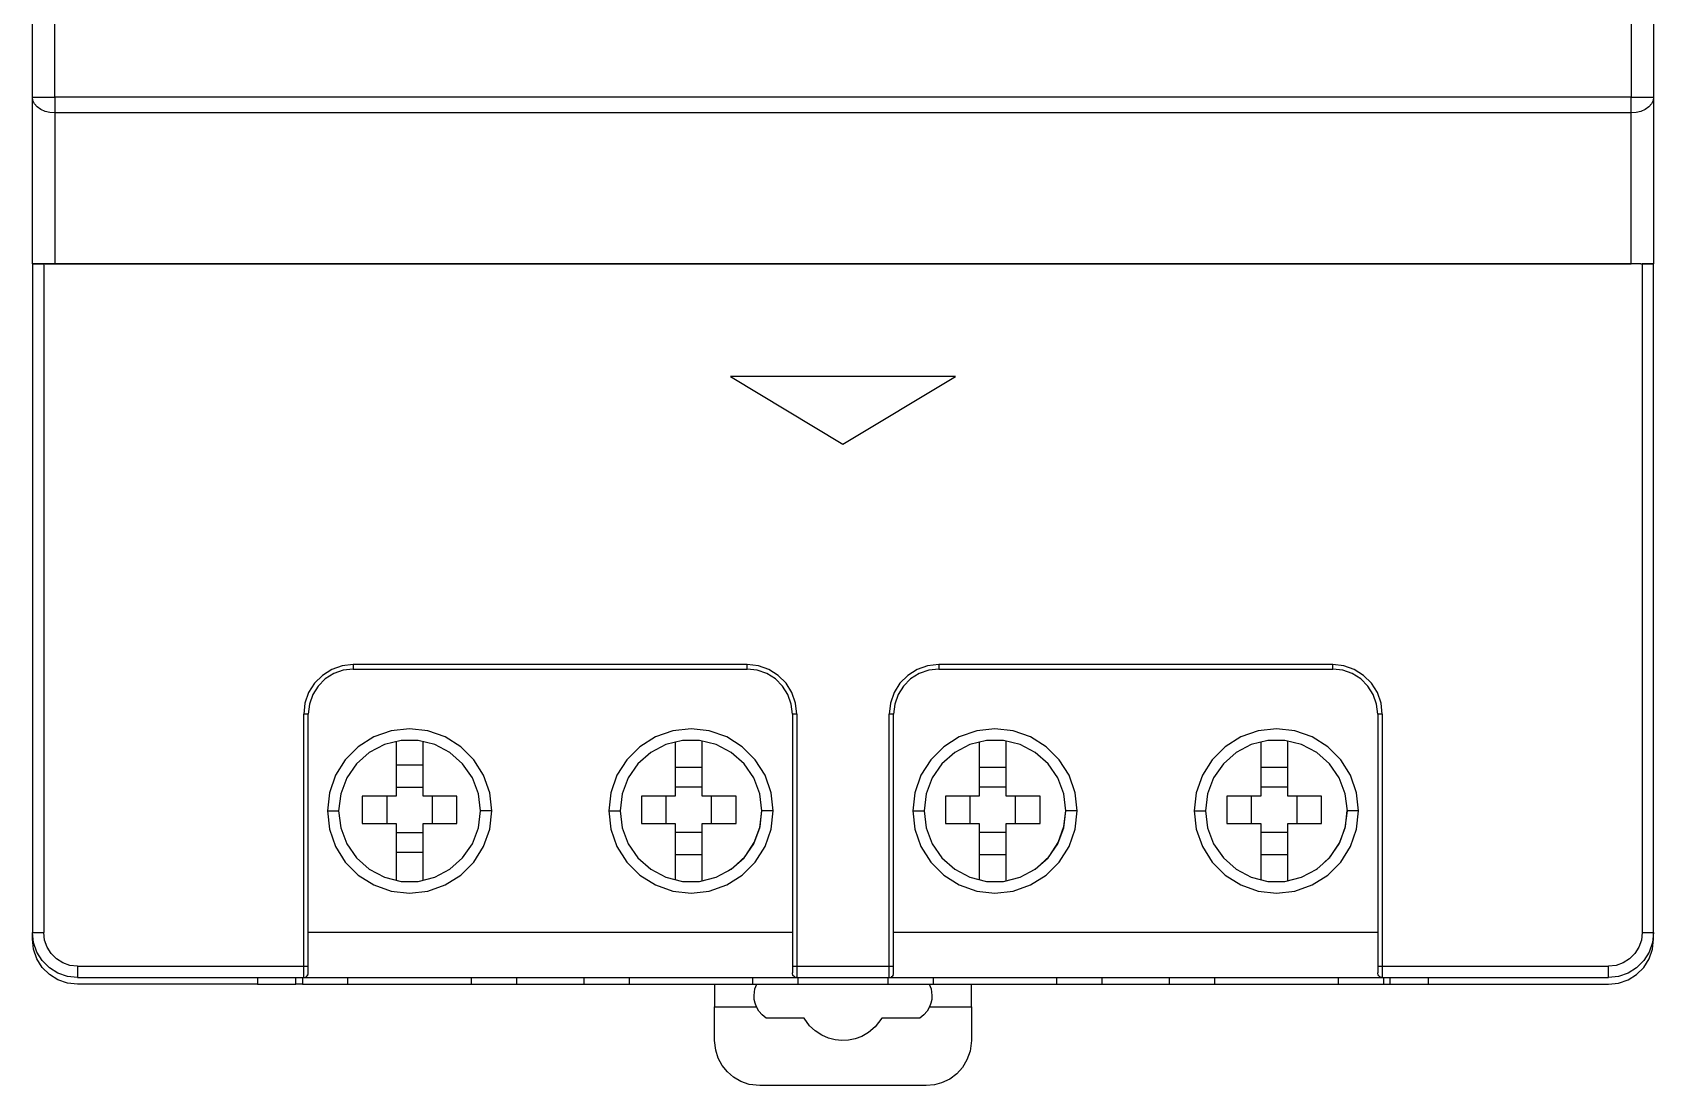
# Model space of a CAD drawing. Header units: millimetres. Extents: x 0 to 72, y 0 to 122.
# Drawn here: x 0 to 72, y 0 to 46.8 of the extents above; entities that cross this region are included whole.
import ezdxf

# ---------------------------------------------------------------- set-up
doc = ezdxf.new("R2010")
doc.units = ezdxf.units.MM

# ---------------------------------------------------------------- blocks, each defined once
blk = doc.blocks.new('CHINT_8a975586c0ab5a56ad421689b59d433e_FACE_0')
at = {"color": 141, "linetype": 'Continuous', "true_color": 0x40d9ff}
for p, q in [((0, 36.5), (0, 6.8)), ((0, 36.5), (0.013, 36.5)), ((71.437, 36.5), (0.563, 36.5)), ((71.987, 36.5), (72, 36.5)), ((72, 6.8), (72, 36.5)), ((31.75, 18.7), (14.25, 18.7)), ((14.25, 18.5), (31.75, 18.5)), ((57.75, 18.7), (40.25, 18.7)), ((40.25, 18.5), (57.75, 18.5)), ((16.15, 14.245), (17.35, 14.245)), ((28.55, 14.147), (29.75, 14.147)), ((42.05, 14.147), (43.25, 14.147)), ((54.55, 14.147), (55.75, 14.147)), ((17.35, 13.245), (16.15, 13.245)), ((29.75, 13.25), (28.55, 13.25)), ((43.25, 13.25), (42.05, 13.25)), ((55.75, 13.25), (54.55, 13.25)), ((15.75, 11.65), (15.75, 12.85)), ((17.75, 12.85), (17.75, 11.65)), ((28.15, 11.65), (28.15, 12.85)), ((30.15, 12.85), (30.15, 11.65)), ((41.65, 11.65), (41.65, 12.85)), ((43.65, 12.85), (43.65, 11.65)), ((54.15, 11.65), (54.15, 12.85)), ((56.15, 12.85), (56.15, 11.65)), ((13.1, 12.2), (13.6, 12.2)), ((20.4, 12.2), (19.9, 12.2)), ((25.6, 12.2), (26.1, 12.2)), ((32.9, 12.2), (32.4, 12.2)), ((39.1, 12.2), (39.6, 12.2)), ((46.4, 12.2), (45.9, 12.2)), ((51.6, 12.2), (52.1, 12.2)), ((58.9, 12.2), (58.4, 12.2)), ((16.15, 11.25), (17.35, 11.25)), ((28.55, 11.255), (29.75, 11.255)), ((42.05, 11.255), (43.25, 11.255)), ((54.55, 11.255), (55.75, 11.255)), ((17.35, 10.353), (16.15, 10.353)), ((29.75, 10.255), (28.55, 10.255)), ((31.6, 10.126), (31.6, 10.104)), ((31.749, 10.325), (31.755, 10.325)), ((31.814, 10.425), (31.824, 10.425)), ((43.25, 10.255), (42.05, 10.255)), ((45.1, 10.126), (45.1, 10.104)), ((45.249, 10.325), (45.255, 10.325)), ((45.314, 10.425), (45.324, 10.425)), ((55.75, 10.255), (54.55, 10.255)), ((57.6, 10.126), (57.6, 10.104)), ((57.749, 10.325), (57.755, 10.325)), ((57.814, 10.425), (57.824, 10.425)), ((31.068, 9.633), (30.908, 9.538)), ((44.568, 9.633), (44.408, 9.538)), ((57.068, 9.633), (56.908, 9.538)), ((33.75, 6.8), (12.25, 6.8)), ((59.75, 6.8), (38.25, 6.8)), ((10, 4.8), (10, 4.5)), ((62, 4.5), (62, 4.8))]:
    blk.add_line(p, q, dxfattribs=at)
for points in [[(0, 36.5), (0, 43.914), (0, 112.5)], [(71, 112.5), (71, 43.914), (1, 43.914), (1, 112.5)], [(72, 112.5), (72, 43.914), (72, 36.5)], [(0, 43.914), (0.025, 43.914), (0.099, 43.914), (0.218, 43.914), (0.377, 43.914), (0.566, 43.914), (0.777, 43.914), (1, 43.914)], [(1, 43.207), (0.777, 43.225), (0.566, 43.277), (0.377, 43.361), (0.218, 43.473), (0.099, 43.607), (0.025, 43.757), (0, 43.914)], [(1, 43.914), (1, 43.719), (1, 43.532), (1, 43.359), (1, 43.207)], [(1, 36.5), (71, 36.5), (71, 43.207), (1, 43.207), (1, 36.5)], [(71, 43.207), (71, 43.359), (71, 43.532), (71, 43.719), (71, 43.914)], [(71, 43.914), (71.223, 43.914), (71.434, 43.914), (71.623, 43.914), (71.782, 43.914), (71.901, 43.914), (71.975, 43.914), (72, 43.914)], [(72, 43.914), (71.975, 43.757), (71.901, 43.607), (71.782, 43.473), (71.623, 43.361), (71.434, 43.277), (71.223, 43.225), (71, 43.207)], [(0.563, 36.5), (0.425, 36.5), (0.292, 36.5), (0.182, 36.5), (0.095, 36.5), (0.035, 36.5), (0.013, 36.5)], [(0.013, 36.5), (0.5, 36.5), (0.5, 6.8)], [(0.563, 36.5), (0.683, 36.5), (0.826, 36.5), (1, 36.5)], [(71.437, 36.5), (71.317, 36.5), (71.174, 36.5), (71, 36.5)], [(71.437, 36.5), (71.575, 36.5), (71.708, 36.5), (71.818, 36.5), (71.905, 36.5), (71.965, 36.5), (71.987, 36.5)], [(71.987, 36.5), (71.5, 36.5), (71.5, 6.8)], [(41, 31.5), (31, 31.5), (36, 28.5), (41, 31.5)], [(14.25, 18.7), (13.76, 18.645), (13.295, 18.482), (12.878, 18.22), (12.53, 17.872), (12.268, 17.455), (12.105, 16.99), (12.05, 16.5)], [(14.25, 18.5), (13.805, 18.45), (13.382, 18.302), (13.003, 18.064), (12.686, 17.747), (12.448, 17.368), (12.3, 16.945), (12.25, 16.5)], [(14.25, 18.7), (14.25, 18.655), (14.25, 18.613), (14.25, 18.575), (14.25, 18.544), (14.25, 18.52), (14.25, 18.505), (14.25, 18.5)], [(31.75, 18.5), (31.75, 18.505), (31.75, 18.52), (31.75, 18.544), (31.75, 18.575), (31.75, 18.613), (31.75, 18.655), (31.75, 18.7)], [(33.95, 16.5), (33.895, 16.99), (33.732, 17.455), (33.47, 17.872), (33.122, 18.22), (32.705, 18.482), (32.24, 18.645), (31.75, 18.7)], [(33.75, 16.5), (33.7, 16.945), (33.552, 17.368), (33.314, 17.747), (32.997, 18.064), (32.618, 18.302), (32.195, 18.45), (31.75, 18.5)], [(40.25, 18.7), (39.76, 18.645), (39.295, 18.482), (38.878, 18.22), (38.53, 17.872), (38.268, 17.455), (38.105, 16.99), (38.05, 16.5)], [(40.25, 18.5), (39.805, 18.45), (39.382, 18.302), (39.003, 18.064), (38.686, 17.747), (38.448, 17.368), (38.3, 16.945), (38.25, 16.5)], [(40.25, 18.7), (40.25, 18.655), (40.25, 18.613), (40.25, 18.575), (40.25, 18.544), (40.25, 18.52), (40.25, 18.505), (40.25, 18.5)], [(57.75, 18.5), (57.75, 18.505), (57.75, 18.52), (57.75, 18.544), (57.75, 18.575), (57.75, 18.613), (57.75, 18.655), (57.75, 18.7)], [(59.95, 16.5), (59.895, 16.99), (59.732, 17.455), (59.47, 17.872), (59.122, 18.22), (58.705, 18.482), (58.24, 18.645), (57.75, 18.7)], [(59.75, 16.5), (59.7, 16.945), (59.552, 17.368), (59.314, 17.747), (58.997, 18.064), (58.618, 18.302), (58.195, 18.45), (57.75, 18.5)], [(2, 5.3), (12.05, 5.3), (12.05, 16.5)], [(12.25, 16.5), (12.245, 16.5), (12.23, 16.5), (12.206, 16.5), (12.175, 16.5), (12.137, 16.5), (12.095, 16.5), (12.05, 16.5)], [(12.25, 5.008), (12.25, 5.233), (12.25, 5.3), (12.25, 16.5)], [(20.4, 12.2), (20.308, 13.012), (20.039, 13.784), (19.604, 14.476), (19.026, 15.054), (18.334, 15.489), (17.562, 15.758), (16.75, 15.85), (15.938, 15.758), (15.166, 15.489), (14.474, 15.054), (13.896, 14.476), (13.461, 13.784), (13.192, 13.012), (13.1, 12.2)], [(32.9, 12.2), (32.808, 13.012), (32.539, 13.784), (32.104, 14.476), (31.526, 15.054), (30.834, 15.489), (30.062, 15.758), (29.25, 15.85), (28.438, 15.758), (27.666, 15.489), (26.974, 15.054), (26.396, 14.476), (25.961, 13.784), (25.692, 13.012), (25.6, 12.2)], [(33.75, 16.5), (33.75, 5.3), (33.75, 5.233), (33.75, 5.008)], [(33.95, 16.5), (33.905, 16.5), (33.863, 16.5), (33.825, 16.5), (33.794, 16.5), (33.77, 16.5), (33.755, 16.5), (33.75, 16.5)], [(33.95, 16.5), (33.95, 5.3), (38.05, 5.3), (38.05, 16.5)], [(38.25, 16.5), (38.245, 16.5), (38.23, 16.5), (38.206, 16.5), (38.175, 16.5), (38.137, 16.5), (38.095, 16.5), (38.05, 16.5)], [(38.25, 5.008), (38.25, 5.233), (38.25, 5.3), (38.25, 16.5)], [(46.4, 12.2), (46.308, 13.012), (46.039, 13.784), (45.604, 14.476), (45.026, 15.054), (44.334, 15.489), (43.562, 15.758), (42.75, 15.85), (41.938, 15.758), (41.166, 15.489), (40.474, 15.054), (39.896, 14.476), (39.461, 13.784), (39.192, 13.012), (39.1, 12.2)], [(58.9, 12.2), (58.808, 13.012), (58.539, 13.784), (58.104, 14.476), (57.526, 15.054), (56.834, 15.489), (56.062, 15.758), (55.25, 15.85), (54.438, 15.758), (53.666, 15.489), (52.974, 15.054), (52.396, 14.476), (51.961, 13.784), (51.692, 13.012), (51.6, 12.2)], [(59.75, 16.5), (59.75, 5.3), (59.75, 5.233), (59.75, 5.008)], [(59.95, 16.5), (59.905, 16.5), (59.863, 16.5), (59.825, 16.5), (59.794, 16.5), (59.77, 16.5), (59.755, 16.5), (59.75, 16.5)], [(59.95, 16.5), (59.95, 5.3), (70, 5.3)], [(19.9, 12.2), (19.808, 12.954), (19.539, 13.664), (19.108, 14.289), (18.539, 14.792), (17.867, 15.145), (17.13, 15.327), (16.37, 15.327), (15.633, 15.145), (14.961, 14.792), (14.392, 14.289), (13.961, 13.664), (13.692, 12.954), (13.6, 12.2)], [(16.15, 15.273), (16.15, 12.85), (14.65, 12.85), (14.65, 11.65), (16.15, 11.65), (16.15, 9.127)], [(17.35, 9.127), (17.35, 11.65), (18.85, 11.65), (18.85, 12.85), (17.35, 12.85), (17.35, 15.273)], [(32.4, 12.2), (32.308, 12.954), (32.039, 13.664), (31.608, 14.289), (31.039, 14.792), (30.367, 15.145), (29.63, 15.327), (28.87, 15.327), (28.133, 15.145), (27.461, 14.792), (26.892, 14.289), (26.461, 13.664), (26.192, 12.954), (26.1, 12.2)], [(28.55, 15.248), (28.55, 12.85), (27.05, 12.85), (27.05, 11.65), (28.55, 11.65), (28.55, 9.152)], [(29.75, 9.103), (29.75, 11.65), (31.25, 11.65), (31.25, 12.85), (29.75, 12.85), (29.75, 15.297)], [(45.9, 12.2), (45.808, 12.954), (45.539, 13.664), (45.108, 14.289), (44.539, 14.792), (43.867, 15.145), (43.13, 15.327), (42.37, 15.327), (41.633, 15.145), (40.961, 14.792), (40.392, 14.289), (39.961, 13.664), (39.692, 12.954), (39.6, 12.2)], [(42.05, 15.248), (42.05, 12.85), (40.55, 12.85), (40.55, 11.65), (42.05, 11.65), (42.05, 9.152)], [(43.25, 9.103), (43.25, 11.65), (44.75, 11.65), (44.75, 12.85), (43.25, 12.85), (43.25, 15.297)], [(58.4, 12.2), (58.308, 12.954), (58.039, 13.664), (57.608, 14.289), (57.039, 14.792), (56.367, 15.145), (55.63, 15.327), (54.87, 15.327), (54.133, 15.145), (53.461, 14.792), (52.892, 14.289), (52.461, 13.664), (52.192, 12.954), (52.1, 12.2)], [(54.55, 15.248), (54.55, 12.85), (53.05, 12.85), (53.05, 11.65), (54.55, 11.65), (54.55, 9.152)], [(55.75, 9.103), (55.75, 11.65), (57.25, 11.65), (57.25, 12.85), (55.75, 12.85), (55.75, 15.297)], [(13.1, 12.2), (13.192, 11.388), (13.461, 10.616), (13.896, 9.924), (14.474, 9.346), (15.166, 8.911), (15.938, 8.642), (16.75, 8.55), (17.562, 8.642), (18.334, 8.911), (19.026, 9.346), (19.604, 9.924), (20.039, 10.616), (20.308, 11.388), (20.4, 12.2)], [(13.6, 12.2), (13.692, 11.446), (13.961, 10.736), (14.392, 10.111), (14.961, 9.608), (15.633, 9.255), (16.37, 9.073), (17.13, 9.073), (17.867, 9.255), (18.539, 9.608), (19.108, 10.111), (19.539, 10.736), (19.808, 11.446), (19.9, 12.2)], [(25.6, 12.2), (25.692, 11.388), (25.961, 10.616), (26.396, 9.924), (26.974, 9.346), (27.666, 8.911), (28.438, 8.642), (29.25, 8.55), (30.062, 8.642), (30.834, 8.911), (31.526, 9.346), (32.104, 9.924), (32.539, 10.616), (32.808, 11.388), (32.9, 12.2)], [(26.1, 12.2), (26.192, 11.446), (26.461, 10.736), (26.892, 10.111), (27.461, 9.608), (28.133, 9.255), (28.87, 9.073), (29.63, 9.073), (30.367, 9.255), (31.039, 9.608), (31.608, 10.111), (32.039, 10.736), (32.308, 11.446), (32.4, 12.2)], [(31.291, 9.83), (31.651, 10.175), (32.06, 10.802), (32.314, 11.506), (32.397, 12.224)], [(39.1, 12.2), (39.192, 11.388), (39.461, 10.616), (39.896, 9.924), (40.474, 9.346), (41.166, 8.911), (41.938, 8.642), (42.75, 8.55), (43.562, 8.642), (44.334, 8.911), (45.026, 9.346), (45.604, 9.924), (46.039, 10.616), (46.308, 11.388), (46.4, 12.2)], [(39.6, 12.2), (39.692, 11.446), (39.961, 10.736), (40.392, 10.111), (40.961, 9.608), (41.633, 9.255), (42.37, 9.073), (43.13, 9.073), (43.867, 9.255), (44.539, 9.608), (45.108, 10.111), (45.539, 10.736), (45.808, 11.446), (45.9, 12.2)], [(44.791, 9.83), (45.151, 10.175), (45.56, 10.802), (45.814, 11.506), (45.897, 12.224)], [(51.6, 12.2), (51.692, 11.388), (51.961, 10.616), (52.396, 9.924), (52.974, 9.346), (53.666, 8.911), (54.438, 8.642), (55.25, 8.55), (56.062, 8.642), (56.834, 8.911), (57.526, 9.346), (58.104, 9.924), (58.539, 10.616), (58.808, 11.388), (58.9, 12.2)], [(52.1, 12.2), (52.192, 11.446), (52.461, 10.736), (52.892, 10.111), (53.461, 9.608), (54.133, 9.255), (54.87, 9.073), (55.63, 9.073), (56.367, 9.255), (57.039, 9.608), (57.608, 10.111), (58.039, 10.736), (58.308, 11.446), (58.4, 12.2)], [(57.291, 9.83), (57.651, 10.175), (58.06, 10.802), (58.314, 11.506), (58.397, 12.224)], [(10, 4.5), (2, 4.5), (1.555, 4.55), (1.132, 4.698), (0.753, 4.936), (0.436, 5.253), (0.198, 5.632), (0.05, 6.055), (0, 6.5), (0, 6.8)], [(2, 4.8), (1.555, 4.85), (1.132, 4.998), (0.753, 5.236), (0.436, 5.553), (0.198, 5.932), (0.05, 6.355), (0, 6.8)], [(0, 6.8), (0.013, 6.8), (0.05, 6.8), (0.109, 6.8), (0.188, 6.8), (0.283, 6.8), (0.389, 6.8), (0.5, 6.8)], [(2, 5.3), (1.666, 5.338), (1.349, 5.449), (1.065, 5.627), (0.827, 5.865), (0.649, 6.149), (0.538, 6.466), (0.5, 6.8)], [(62, 4.5), (70, 4.5), (70.445, 4.55), (70.868, 4.698), (71.247, 4.936), (71.564, 5.253), (71.802, 5.632), (71.95, 6.055), (72, 6.5), (72, 6.8)], [(72, 6.8), (71.95, 6.355), (71.802, 5.932), (71.564, 5.553), (71.247, 5.236), (70.868, 4.998), (70.445, 4.85), (70, 4.8)], [(71.5, 6.8), (71.462, 6.466), (71.351, 6.149), (71.173, 5.865), (70.935, 5.627), (70.651, 5.449), (70.334, 5.338), (70, 5.3)], [(71.5, 6.8), (71.611, 6.8), (71.717, 6.8), (71.812, 6.8), (71.891, 6.8), (71.95, 6.8), (71.987, 6.8), (72, 6.8)], [(2, 5.3), (2, 5.189), (2, 5.083), (2, 4.988), (2, 4.909), (2, 4.85), (2, 4.813), (2, 4.8)], [(12.05, 4.8), (12.05, 4.813), (12.05, 4.85), (12.05, 4.909), (12.05, 4.988), (12.05, 5.083), (12.05, 5.189), (12.05, 5.3)], [(12.05, 5.3), (12.095, 5.3), (12.137, 5.3), (12.175, 5.3), (12.206, 5.3), (12.23, 5.3), (12.245, 5.3), (12.25, 5.3)], [(12.25, 5.008), (12.25, 5.03), (12.25, 5.065), (12.25, 5.113), (12.25, 5.17), (12.25, 5.233)], [(33.75, 5.3), (33.755, 5.3), (33.77, 5.3), (33.794, 5.3), (33.825, 5.3), (33.863, 5.3), (33.905, 5.3), (33.95, 5.3)], [(33.75, 5.233), (33.75, 5.17), (33.75, 5.113), (33.75, 5.065), (33.75, 5.03), (33.75, 5.008)], [(33.95, 5.3), (33.95, 5.189), (33.95, 5.083), (33.95, 4.988), (33.95, 4.909), (33.95, 4.85), (33.95, 4.813), (33.95, 4.8)], [(38.05, 4.8), (38.05, 4.813), (38.05, 4.85), (38.05, 4.909), (38.05, 4.988), (38.05, 5.083), (38.05, 5.189), (38.05, 5.3)], [(38.05, 5.3), (38.095, 5.3), (38.137, 5.3), (38.175, 5.3), (38.206, 5.3), (38.23, 5.3), (38.245, 5.3), (38.25, 5.3)], [(38.25, 5.008), (38.25, 5.03), (38.25, 5.065), (38.25, 5.113), (38.25, 5.17), (38.25, 5.233)], [(59.75, 5.3), (59.755, 5.3), (59.77, 5.3), (59.794, 5.3), (59.825, 5.3), (59.863, 5.3), (59.905, 5.3), (59.95, 5.3)], [(59.75, 5.233), (59.75, 5.17), (59.75, 5.113), (59.75, 5.065), (59.75, 5.03), (59.75, 5.008)], [(59.95, 5.3), (59.95, 5.189), (59.95, 5.083), (59.95, 4.988), (59.95, 4.909), (59.95, 4.85), (59.95, 4.813), (59.95, 4.8)], [(70, 4.8), (70, 4.813), (70, 4.85), (70, 4.909), (70, 4.988), (70, 5.083), (70, 5.189), (70, 5.3)], [(2, 4.8), (12.05, 4.8), (33.95, 4.8), (38.05, 4.8), (59.95, 4.8), (70, 4.8)], [(10, 4.5), (10.043, 4.5), (10.168, 4.5), (10.371, 4.5), (10.64, 4.5), (10.962, 4.5), (11.322, 4.5), (11.7, 4.5)], [(12, 4.8), (12, 4.5), (11.7, 4.5), (11.7, 4.8)], [(12, 4.5), (12.05, 4.5), (12.198, 4.5), (12.436, 4.5), (12.753, 4.5), (13.132, 4.5), (13.555, 4.5), (14, 4.5)], [(12.05, 4.8), (12.095, 4.805), (12.137, 4.82), (12.175, 4.844), (12.206, 4.875), (12.23, 4.913), (12.245, 4.955), (12.25, 5), (12.25, 5.008)], [(12.153, 4.83), (12.149, 4.826), (12.146, 4.825)], [(12.223, 4.901), (12.222, 4.897), (12.218, 4.894)], [(14, 4.8), (14, 4.5), (19.5, 4.5), (19.5, 4.8)], [(19.5, 4.5), (19.945, 4.5), (20.368, 4.5), (20.747, 4.5), (21.064, 4.5), (21.302, 4.5), (21.45, 4.5), (21.5, 4.5)], [(21.5, 4.8), (21.5, 4.5), (24.5, 4.5), (24.5, 4.8)], [(24.5, 4.5), (24.55, 4.5), (24.698, 4.5), (24.936, 4.5), (25.253, 4.5), (25.632, 4.5), (26.055, 4.5), (26.5, 4.5)], [(26.5, 4.8), (26.5, 4.5), (32, 4.5), (32, 4.8)], [(30.3, 4.5), (30.3, 3.5), (32.159, 3.5)], [(32, 4.5), (32.445, 4.5), (32.868, 4.5), (33.247, 4.5), (33.564, 4.5), (33.802, 4.5), (33.95, 4.5), (34, 4.5)], [(32.159, 3.5), (32.099, 3.661), (32.062, 3.829), (32.05, 4), (32.086, 4.293), (32.167, 4.5)], [(33.95, 4.8), (33.905, 4.805), (33.863, 4.82), (33.825, 4.844), (33.794, 4.875), (33.77, 4.913), (33.755, 4.955), (33.75, 5), (33.75, 5.008)], [(33.782, 4.894), (33.778, 4.897), (33.777, 4.901)], [(33.854, 4.825), (33.851, 4.826), (33.847, 4.83)], [(34, 4.8), (34, 4.5), (38, 4.5), (38, 4.8)], [(38, 4.5), (38.05, 4.5), (38.198, 4.5), (38.436, 4.5), (38.753, 4.5), (39.132, 4.5), (39.555, 4.5), (40, 4.5)], [(38.05, 4.8), (38.095, 4.805), (38.137, 4.82), (38.175, 4.844), (38.206, 4.875), (38.23, 4.913), (38.245, 4.955), (38.25, 5), (38.25, 5.008)], [(38.153, 4.83), (38.149, 4.826), (38.146, 4.825)], [(38.223, 4.901), (38.222, 4.897), (38.218, 4.894)], [(39.833, 4.5), (39.914, 4.293), (39.95, 4), (39.938, 3.829), (39.901, 3.661), (39.841, 3.5)], [(39.841, 3.5), (41.7, 3.5), (41.7, 4.5)], [(40, 4.8), (40, 4.5), (45.5, 4.5), (45.5, 4.8)], [(45.5, 4.5), (45.945, 4.5), (46.368, 4.5), (46.747, 4.5), (47.064, 4.5), (47.302, 4.5), (47.45, 4.5), (47.5, 4.5)], [(47.5, 4.8), (47.5, 4.5), (50.5, 4.5), (50.5, 4.8)], [(50.5, 4.5), (50.55, 4.5), (50.698, 4.5), (50.936, 4.5), (51.253, 4.5), (51.632, 4.5), (52.055, 4.5), (52.5, 4.5)], [(52.5, 4.8), (52.5, 4.5), (58, 4.5), (58, 4.8)], [(58, 4.5), (58.445, 4.5), (58.868, 4.5), (59.247, 4.5), (59.564, 4.5), (59.802, 4.5), (59.95, 4.5), (60, 4.5)], [(59.95, 4.8), (59.905, 4.805), (59.863, 4.82), (59.825, 4.844), (59.794, 4.875), (59.77, 4.913), (59.755, 4.955), (59.75, 5), (59.75, 5.008)], [(59.782, 4.894), (59.778, 4.897), (59.777, 4.901)], [(59.854, 4.825), (59.851, 4.826), (59.847, 4.83)], [(60, 4.8), (60, 4.5), (60.3, 4.5), (60.3, 4.8)], [(60.3, 4.5), (60.678, 4.5), (61.038, 4.5), (61.36, 4.5), (61.629, 4.5), (61.832, 4.5), (61.957, 4.5), (62, 4.5)], [(41.7, 3.5), (41.7, 2), (41.644, 1.528), (41.504, 1.137), (41.303, 0.804), (41.049, 0.523), (40.742, 0.292), (40.377, 0.118), (40.065, 0.033), (39.7, 0), (32.3, 0), (31.838, 0.054), (31.458, 0.186), (31.135, 0.374), (30.863, 0.609), (30.636, 0.89), (30.459, 1.218), (30.345, 1.576), (30.3, 2), (30.3, 3.5)], [(39.841, 3.5), (39.731, 3.307), (39.589, 3.141), (39.413, 3), (37.732, 3), (37.435, 2.607), (37.138, 2.355), (36.841, 2.186), (36.544, 2.075), (36.247, 2.015), (35.95, 2.001), (35.653, 2.03), (35.356, 2.106), (35.059, 2.235), (34.762, 2.429), (34.515, 2.66), (34.268, 3), (32.587, 3), (32.411, 3.141), (32.269, 3.307), (32.159, 3.5)]]:
    blk.add_lwpolyline(points, dxfattribs=at)
blk = doc.blocks.new('CHINT_8a975586c0ab5a56ad421689b59d433e')
at = {"color": 141, "true_color": 0x40d9ff}
blk.add_blockref('CHINT_8a975586c0ab5a56ad421689b59d433e_FACE_0', (0, 0), dxfattribs=at)

msp = doc.modelspace()

# ---------------------------------------------------------------- block references
at = {"color": 141, "true_color": 0x40d9ff}
msp.add_blockref('CHINT_8a975586c0ab5a56ad421689b59d433e', (0, 0), dxfattribs=at)

doc.saveas('drawing.dxf')
